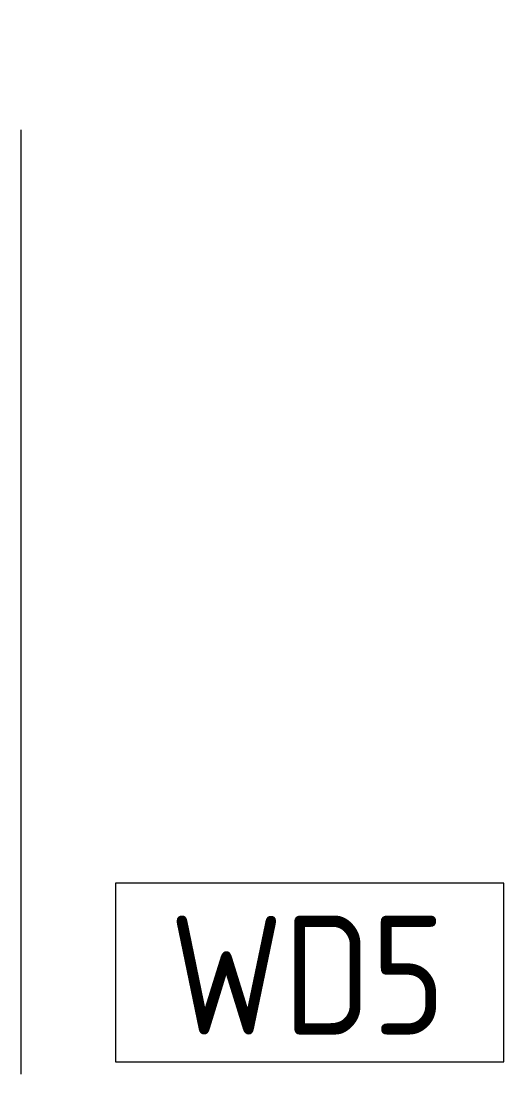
# Model space of a CAD drawing. Header units: millimetres. Extents: x -3129 to 197107, y -8553 to 29000.
# Drawn here: x 22210 to 23022, y 1701 to 3475 of the extents above; entities that cross this region are included whole.
import ezdxf

# ---------------------------------------------------------------- set-up
doc = ezdxf.new("R2010")
doc.units = ezdxf.units.MM
doc.linetypes.add('Осевая', pattern=[3175, 635, -476.25, 1587.5, -476.25])
doc.layers.add('A-WALL-IDEN', color=7, linetype='Continuous', lineweight=9)
doc.layers.add('Оси-2', color=7, linetype='Осевая', lineweight=9)
doc.styles.add('GOST Common_1', font='GOST_Common.ttf', dxfattribs={"width": 0.9, "height": 200})

# ---------------------------------------------------------------- blocks, each defined once
blk = doc.blocks.new('М_стена2 - Типоразмер-30678229-План монтажа стен и перегородок 2 этажа  в осях 1-12')
at = {"layer": 'A-WALL-IDEN'}
for p, q in [((3.258, 1.523), (-3.273, 1.523)), ((-3.273, 1.523), (-3.273, -1.477)), ((3.258, -1.477), (3.258, 1.523)), ((-3.273, -1.477), (3.258, -1.477))]:
    blk.add_line(p, q, dxfattribs=at)

msp = doc.modelspace()

# ---------------------------------------------------------------- linework, layer by layer
at = {"layer": 'Оси-2'}
msp.add_line((22210, 593.7), (22210, 24898.1), dxfattribs=at)

# ---------------------------------------------------------------- block references
at = {"layer": 'A-WALL-IDEN', "xscale": 99.99999999999993, "yscale": 99.99999999999993, "zscale": 99.99999999999993}
msp.add_blockref('М_стена2 - Типоразмер-30678229-План монтажа стен и перегородок 2 этажа  в осях 1-12', (22695.8, 1873.7), dxfattribs=at)

# ---------------------------------------------------------------- texts
at = {"layer": 'A-WALL-IDEN', "insert": (22459.3, 1971.7), "char_height": 200, "width": 584.43, "attachment_point": 1, "style": 'GOST Common_1'}
msp.add_mtext('WD5', dxfattribs=at)

doc.saveas('drawing.dxf')
